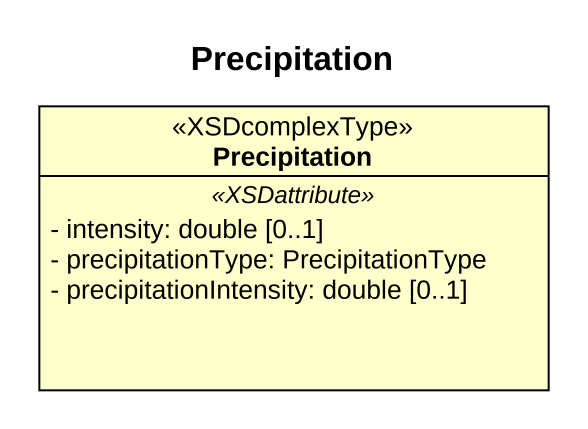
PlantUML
@startuml
title Precipitation
hide circle
hide empty members
skinparam classAttributeIconSize 0
class Precipitation <<XSDcomplexType>> {
  .. <<XSDattribute>> ..
  - intensity: double [0..1]
  - precipitationType: PrecipitationType
  - precipitationIntensity: double [0..1]
}
@enduml
